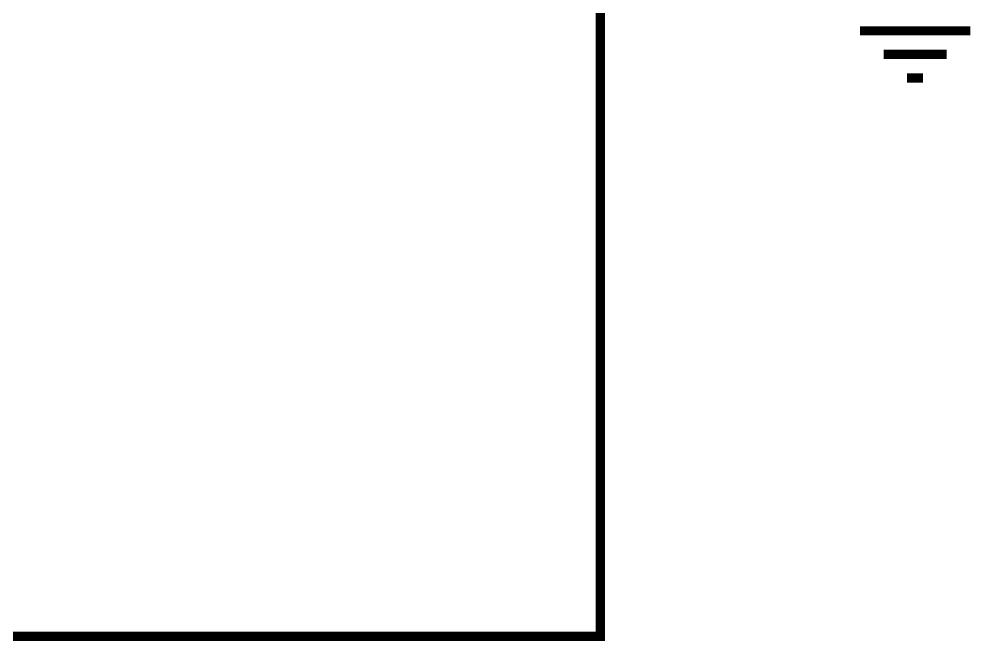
# Model space of a CAD drawing. Header units: inches. Extents: x 0 to 17, y 0 to 11.7.
# Drawn here: x 9.86 to 11.075, y 3.644 to 4.435 of the extents above; entities that cross this region are included whole.
import ezdxf

# ---------------------------------------------------------------- set-up
doc = ezdxf.new("R2010")
doc.units = ezdxf.units.IN
doc.header["$MEASUREMENT"] = 0
doc.layers.add('Sheet', color=255, linetype='Continuous')

msp = doc.modelspace()

# ---------------------------------------------------------------- linework, layer by layer
at = {"layer": 'Sheet'}
for points in [[(8.7996, 5.2497, 0.0118, 0.0118, 0), (10.5991, 5.2497, 0.0118, 0.0118, 0), (10.5991, 3.6496, 0.0118, 0.0118, 0), (8.7996, 3.6496, 0.0118, 0.0118, 0), (8.7996, 5.2497, 0.0118, 0.0118, 0)], [(8.7996, 5.2497, 0.0039, 0.0039, 0), (8.7996, 3.6496, 0.0039, 0.0039, 0), (10.5991, 3.6496, 0.0039, 0.0039, 0), (10.5991, 5.2497, 0.0039, 0.0039, 0), (8.7996, 5.2497, 0.0039, 0.0039, 0), (8.7996, 5.2497, 0.0039, 0.0039, 0)]]:
    msp.add_lwpolyline(points, format="xyseb", close=True, dxfattribs=at)
for points in [[(10.5991, 3.6496, 0.0118, 0.0118, 0), (10.5991, 5.2497, 0.0118, 0.0118, 0)], [(10.929, 4.4197, 0.0118, 0.0118, 0), (11.0692, 4.4197, 0.0118, 0.0118, 0)], [(10.959, 4.3897, 0.0118, 0.0118, 0), (11.0392, 4.3897, 0.0118, 0.0118, 0)], [(10.9889, 4.3597, 0.0118, 0.0118, 0), (11.0092, 4.3597, 0.0118, 0.0118, 0)], [(8.7996, 3.6496, 0.0118, 0.0118, 0), (10.5991, 3.6496, 0.0118, 0.0118, 0)]]:
    msp.add_lwpolyline(points, format="xyseb", dxfattribs=at)

doc.saveas('drawing.dxf')
